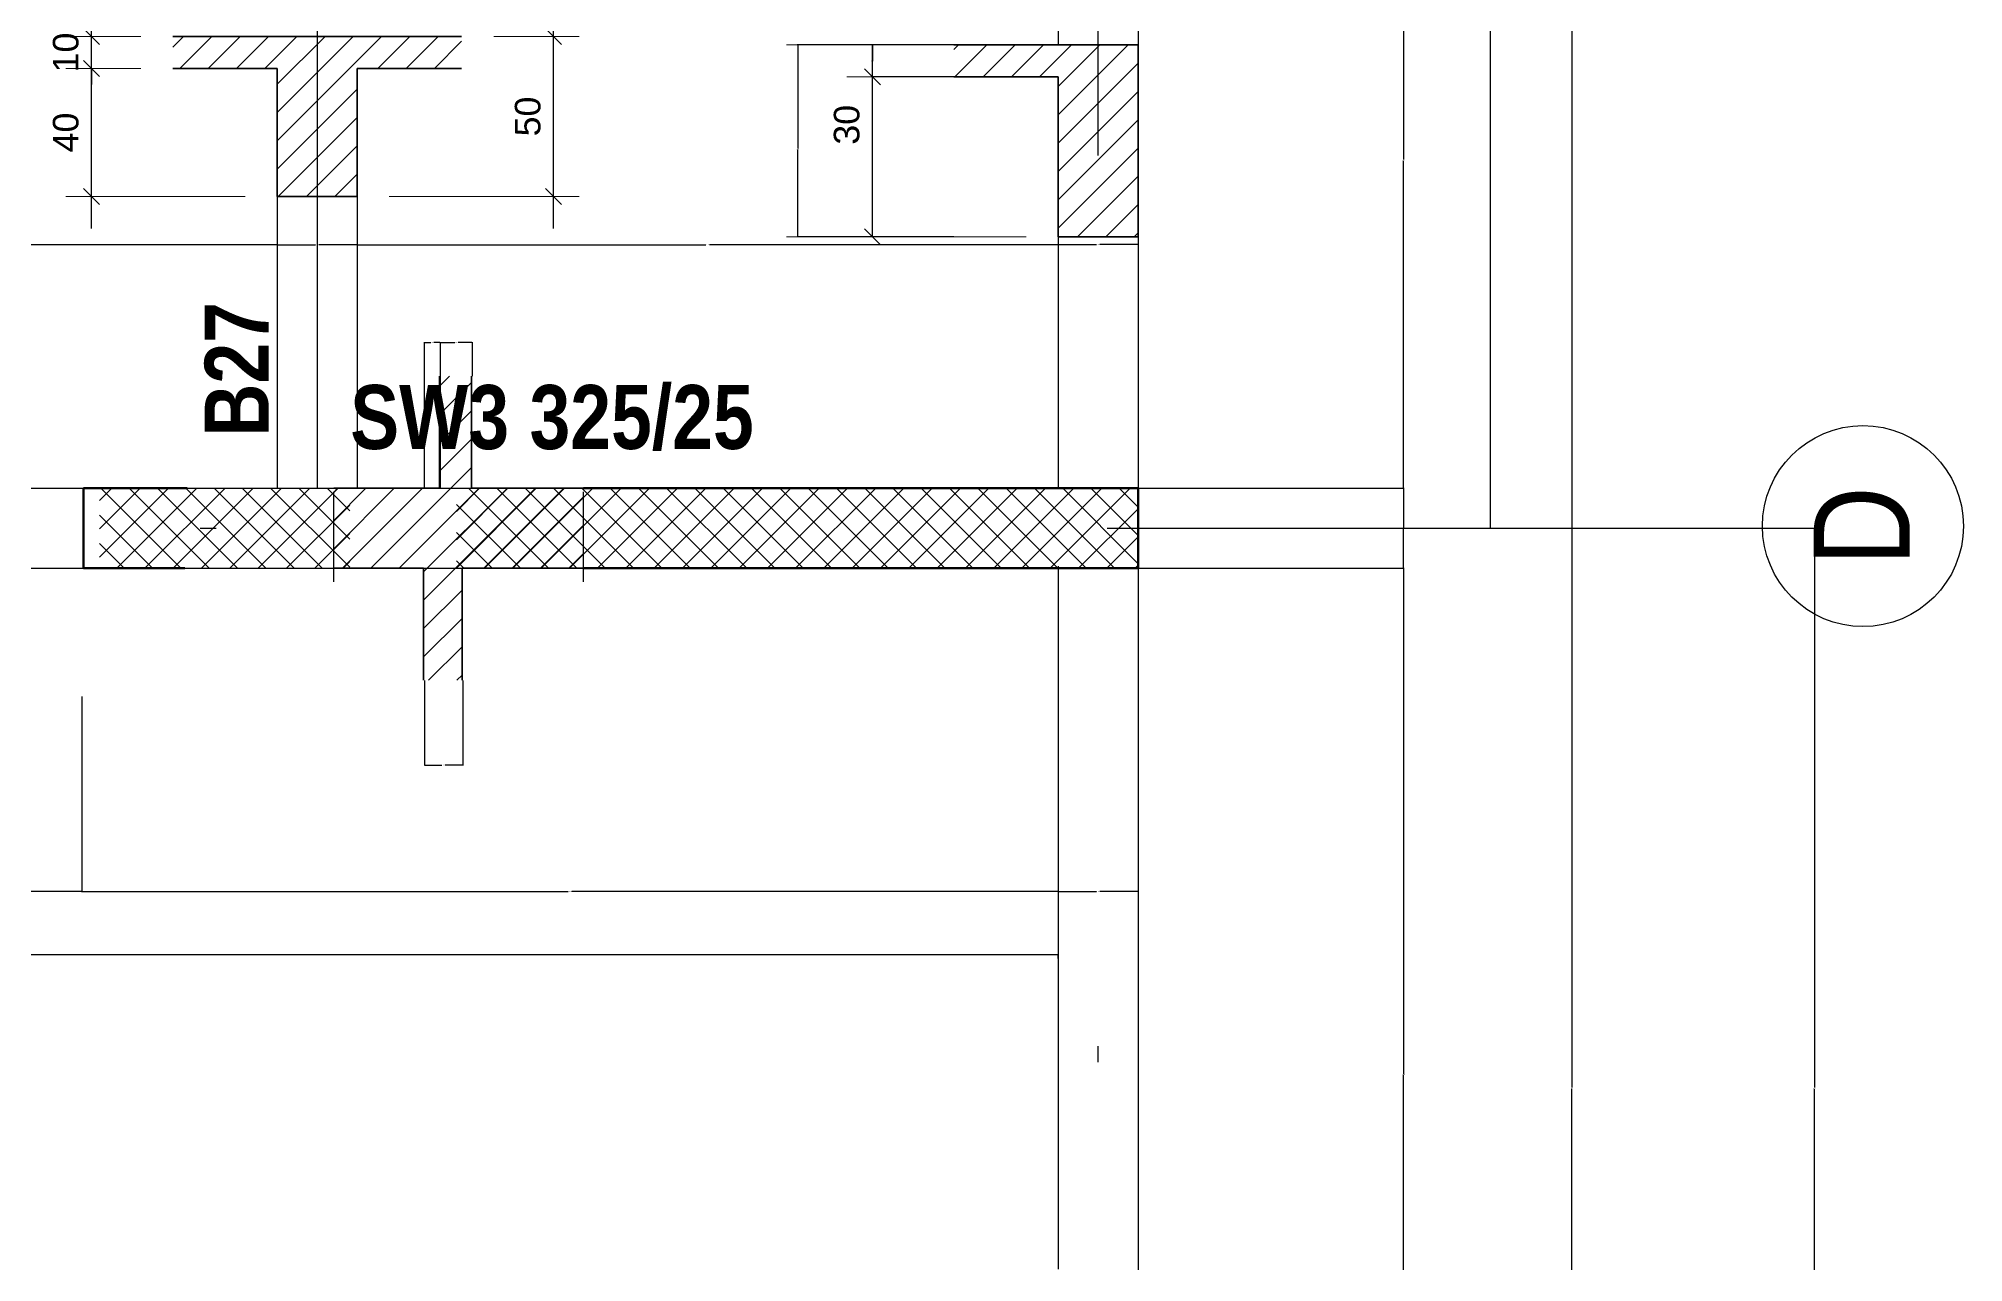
# Model space of a CAD drawing. Header units: millimetres. Extents: x 62 to 4126, y 148 to 2776.
# Drawn here: x 3524 to 4126, y 1299 to 1681 of the extents above; entities that cross this region are included whole.
import ezdxf

# ---------------------------------------------------------------- set-up
doc = ezdxf.new("R2010")
doc.units = ezdxf.units.MM
for name, pattern in [('DASHDOT', [25.4, 12.7, -6.35, 0, -6.35]), ('Dashed', [282.222223, 141.111112, -141.111112]), ('Solid Line copy-002', [1150, 5, -278.333333, 595, -271.666667])]:
    doc.linetypes.add(name, pattern=pattern)
for name, color, linetype, lineweight in [('! Plochi sech', 210, 'Continuous', 25), ('!Column', 10, 'Continuous', 50), ('!Dimension', 70, 'Continuous', 25), ('!Hatch', 70, 'Continuous', 25), ('035', 30, 'Continuous', 30), ('Osi', 70, 'DASHDOT', 25)]:
    doc.layers.add(name, color=color, linetype=linetype, lineweight=lineweight)
doc.layers.add('text', color=7, linetype='Continuous')
doc.styles.add('GENERATED_STYLE_2', font='ARIALN.TTF')
doc.styles.add('GENERATED_STYLE_3', font='ARIALNB.TTF')
doc.styles.get("Standard").update_dxf_attribs({"font": 'arial.ttf'})
doc.dimstyles.get("Standard").update_dxf_attribs({"dimtxt": 2.5, "dimasz": 2.5, "dimexe": 1.25, "dimexo": 0.625, "dimtad": 1, "dimtxsty": 'Standard', "dimcen": 2.5, "dimazin": 3, "dimtfac": 1, "dimtmove": 0, "dimatfit": 3})
pattern_1 = [(45, (-880292.8607, -482865.8936), (-4.419417382, 4.419417382), [])]

# ---------------------------------------------------------------- blocks, each defined once
blk = doc.blocks.new('*D2229')
at = {"layer": '!Dimension', "color": 0, "lineweight": -2}
for p, q in [((3842.91, 1616.72), (3842.91, 1616.95)), ((3843.09, 1616.77), (3854.87, 1616.77)), ((3867.73, 1616.77), (3855.94, 1616.77)), ((3867.91, 1616.72), (3867.91, 1616.95))]:
    blk.add_line(p, q, dxfattribs=at)
at = {"layer": '!Dimension', "color": 0}
for points in [[(3843.09, 1616.8), (3843.09, 1616.74), (3842.91, 1616.77)], [(3867.73, 1616.74), (3867.73, 1616.8), (3867.91, 1616.77)]]:
    blk.add_solid(points, dxfattribs=at)
at = {"layer": 'Defpoints', "color": 0}
for p in [(3842.91, 1616.66), (3867.91, 1616.77), (3867.91, 1616.66)]:
    blk.add_point(p, dxfattribs=at)
at = {"layer": '!Dimension', "color": 0, "insert": (3855.41, 1616.77), "char_height": 0.18, "attachment_point": 5}
blk.add_mtext('\\A1;25.0000', dxfattribs=at)
blk = doc.blocks.new('*D2235')
at = {"layer": '!Dimension', "color": 0, "lineweight": -2}
for p, q in [((3255.41, 1475.6), (3255.41, 1414.42)), ((3537.91, 1475.6), (3537.91, 1414.42))]:
    blk.add_line(p, q, dxfattribs=at)
at = {"layer": '!Dimension', "color": 0, "linetype": 'Continuous', "lineweight": -2}
for p, q in [((3255.59, 1414.6), (3396.26, 1414.6)), ((3537.73, 1414.6), (3397.05, 1414.6))]:
    blk.add_line(p, q, dxfattribs=at)
at = {"layer": '!Dimension', "color": 0}
for points in [[(3255.59, 1414.63), (3255.59, 1414.57), (3255.41, 1414.6)], [(3537.73, 1414.57), (3537.73, 1414.63), (3537.91, 1414.6)]]:
    blk.add_solid(points, dxfattribs=at)
at = {"layer": 'Defpoints', "color": 0}
for p in [(3255.41, 1475.66), (3537.91, 1475.66), (3537.91, 1414.6)]:
    blk.add_point(p, dxfattribs=at)
at = {"layer": '!Dimension', "color": 0, "insert": (3396.66, 1414.6), "char_height": 0.18, "attachment_point": 5}
blk.add_mtext('\\A1;282.5', dxfattribs=at)
blk = doc.blocks.new('*D2236')
at = {"layer": '!Dimension', "color": 0, "lineweight": -2}
for p, q in [((3537.91, 1475.6), (3537.91, 1414.42)), ((3842.91, 1475.6), (3842.91, 1414.42)), ((3538.09, 1414.6), (3689.8, 1414.6)), ((3842.73, 1414.6), (3691.01, 1414.6))]:
    blk.add_line(p, q, dxfattribs=at)
at = {"layer": '!Dimension', "color": 0}
for points in [[(3538.09, 1414.63), (3538.09, 1414.57), (3537.91, 1414.6)], [(3842.73, 1414.57), (3842.73, 1414.63), (3842.91, 1414.6)]]:
    blk.add_solid(points, dxfattribs=at)
at = {"layer": 'Defpoints', "color": 0}
for p in [(3537.91, 1475.66), (3842.91, 1475.66), (3842.91, 1414.6)]:
    blk.add_point(p, dxfattribs=at)
at = {"layer": '!Dimension', "color": 0, "insert": (3690.41, 1414.6), "char_height": 0.18, "attachment_point": 5}
blk.add_mtext('\\A1;305.0000', dxfattribs=at)
blk = doc.blocks.new('*D2237')
at = {"layer": '!Dimension', "color": 0, "lineweight": -2}
for p, q in [((3842.91, 1414.6), (3842.91, 1414.42)), ((3843.09, 1414.6), (3854.87, 1414.6)), ((3867.73, 1414.6), (3855.94, 1414.6)), ((3867.91, 1414.6), (3867.91, 1414.42))]:
    blk.add_line(p, q, dxfattribs=at)
at = {"layer": '!Dimension', "color": 0}
for points in [[(3843.09, 1414.63), (3843.09, 1414.57), (3842.91, 1414.6)], [(3867.73, 1414.57), (3867.73, 1414.63), (3867.91, 1414.6)]]:
    blk.add_solid(points, dxfattribs=at)
at = {"layer": 'Defpoints', "color": 0}
for p in [(3842.91, 1414.66), (3867.91, 1414.66), (3867.91, 1414.6)]:
    blk.add_point(p, dxfattribs=at)
at = {"layer": '!Dimension', "color": 0, "insert": (3855.41, 1414.6), "char_height": 0.18, "attachment_point": 5}
blk.add_mtext('\\A1;25.0000', dxfattribs=at)
blk = doc.blocks.new('*D2238')
at = {"layer": '!Dimension', "color": 0, "lineweight": -2}
for p, q in [((1977.91, 1393.72), (1977.91, 1395.04)), ((1978.09, 1394.86), (2769.23, 1394.86)), ((3842.73, 1394.86), (2770.56, 1394.86)), ((3842.91, 1393.72), (3842.91, 1395.04))]:
    blk.add_line(p, q, dxfattribs=at)
at = {"layer": '!Dimension', "color": 0}
for points in [[(1978.09, 1394.89), (1978.09, 1394.83), (1977.91, 1394.86)], [(3842.73, 1394.83), (3842.73, 1394.89), (3842.91, 1394.86)]]:
    blk.add_solid(points, dxfattribs=at)
at = {"layer": 'Defpoints', "color": 0}
for p in [(1977.91, 1393.66), (3842.91, 1394.86), (3842.91, 1393.66)]:
    blk.add_point(p, dxfattribs=at)
at = {"layer": '!Dimension', "color": 0, "insert": (2769.89, 1394.86), "char_height": 0.18, "attachment_point": 5}
blk.add_mtext('\\A1;1865.0000', dxfattribs=at)
blk = doc.blocks.new('*D2288')
at = {"layer": '!Dimension', "color": 0, "lineweight": -2}
for p, q in [((3867.97, 1745.66), (3950.98, 1745.66)), ((3950.8, 1745.48), (3950.8, 1643.34)), ((3950.8, 1540.84), (3950.8, 1642.98)), ((3867.97, 1540.66), (3950.98, 1540.66))]:
    blk.add_line(p, q, dxfattribs=at)
at = {"layer": '!Dimension', "color": 0}
for points in [[(3950.83, 1745.48), (3950.77, 1745.48), (3950.8, 1745.66)], [(3950.77, 1540.84), (3950.83, 1540.84), (3950.8, 1540.66)]]:
    blk.add_solid(points, dxfattribs=at)
at = {"layer": 'Defpoints', "color": 0}
for p in [(3867.91, 1745.66), (3867.91, 1540.66), (3950.8, 1540.66)]:
    blk.add_point(p, dxfattribs=at)
at = {"layer": '!Dimension', "color": 0, "insert": (3950.8, 1643.16), "char_height": 0.18, "attachment_point": 5}
blk.add_mtext('\\A1;205.0000', dxfattribs=at)
blk = doc.blocks.new('*D2289')
at = {"layer": '!Dimension', "color": 0, "lineweight": -2}
for p, q in [((3867.97, 1540.66), (3950.98, 1540.66)), ((3950.8, 1540.48), (3950.8, 1528.34)), ((3950.8, 1515.84), (3950.8, 1527.98)), ((3867.97, 1515.66), (3950.98, 1515.66))]:
    blk.add_line(p, q, dxfattribs=at)
at = {"layer": '!Dimension', "color": 0}
for points in [[(3950.83, 1540.48), (3950.77, 1540.48), (3950.8, 1540.66)], [(3950.77, 1515.84), (3950.83, 1515.84), (3950.8, 1515.66)]]:
    blk.add_solid(points, dxfattribs=at)
at = {"layer": 'Defpoints', "color": 0}
for p in [(3867.91, 1540.66), (3867.91, 1515.66), (3950.8, 1515.66)]:
    blk.add_point(p, dxfattribs=at)
at = {"layer": '!Dimension', "color": 0, "insert": (3950.8, 1528.16), "char_height": 0.18, "attachment_point": 5}
blk.add_mtext('\\A1;25.0000', dxfattribs=at)
blk = doc.blocks.new('*D2290')
at = {"layer": '!Dimension', "color": 0, "lineweight": -2}
for p, q in [((3867.97, 1515.66), (3950.98, 1515.66)), ((3950.8, 1515.48), (3950.8, 1357.59)), ((3950.8, 1199.34), (3950.8, 1357.23)), ((3867.97, 1199.16), (3950.98, 1199.16))]:
    blk.add_line(p, q, dxfattribs=at)
at = {"layer": '!Dimension', "color": 0}
for points in [[(3950.83, 1515.48), (3950.77, 1515.48), (3950.8, 1515.66)], [(3950.77, 1199.34), (3950.83, 1199.34), (3950.8, 1199.16)]]:
    blk.add_solid(points, dxfattribs=at)
at = {"layer": 'Defpoints', "color": 0}
for p in [(3867.91, 1515.66), (3867.91, 1199.16), (3950.8, 1199.16)]:
    blk.add_point(p, dxfattribs=at)
at = {"layer": '!Dimension', "color": 0, "insert": (3950.8, 1357.41), "char_height": 0.18, "attachment_point": 5}
blk.add_mtext('\\A1;316.5000', dxfattribs=at)
blk = doc.blocks.new('*D2294')
at = {"layer": '!Dimension', "color": 0, "lineweight": -2}
for p, q in [((3867.97, 2108.16), (3978.17, 2108.16)), ((3977.99, 2107.98), (3977.99, 1818.34)), ((3977.99, 1528.34), (3977.99, 1817.98)), ((3867.97, 1528.16), (3978.17, 1528.16))]:
    blk.add_line(p, q, dxfattribs=at)
at = {"layer": '!Dimension', "color": 0}
for points in [[(3978.02, 2107.98), (3977.96, 2107.98), (3977.99, 2108.16)], [(3977.96, 1528.34), (3978.02, 1528.34), (3977.99, 1528.16)]]:
    blk.add_solid(points, dxfattribs=at)
at = {"layer": 'Defpoints', "color": 0}
for p in [(3867.91, 2108.16), (3867.91, 1528.16), (3977.99, 1528.16)]:
    blk.add_point(p, dxfattribs=at)
at = {"layer": '!Dimension', "color": 0, "insert": (3977.99, 1818.16), "char_height": 0.18, "attachment_point": 5}
blk.add_mtext('\\A1;580.0000', dxfattribs=at)
blk = doc.blocks.new('*D2295')
at = {"layer": '!Dimension', "color": 0, "lineweight": -2}
for p, q in [((3977.97, 1528.16), (4079.45, 1528.16)), ((4079.27, 1527.98), (4079.27, 1353.34)), ((4079.27, 1178.34), (4079.27, 1352.98)), ((3977.97, 1178.16), (4079.45, 1178.16))]:
    blk.add_line(p, q, dxfattribs=at)
at = {"layer": '!Dimension', "color": 0}
for points in [[(4079.3, 1527.98), (4079.24, 1527.98), (4079.27, 1528.16)], [(4079.24, 1178.34), (4079.3, 1178.34), (4079.27, 1178.16)]]:
    blk.add_solid(points, dxfattribs=at)
at = {"layer": 'Defpoints', "color": 0}
for p in [(3977.91, 1528.16), (3977.91, 1178.16), (4079.27, 1178.16)]:
    blk.add_point(p, dxfattribs=at)
at = {"layer": '!Dimension', "color": 0, "insert": (4079.27, 1353.16), "char_height": 0.18, "attachment_point": 5}
blk.add_mtext('\\A1;350.0000', dxfattribs=at)
blk = doc.blocks.new('*D2297')
at = {"layer": '!Dimension', "color": 0, "lineweight": -2}
for p, q in [((3867.97, 2120.66), (4003.54, 2120.66)), ((4003.36, 2120.48), (4003.36, 1353.34)), ((4003.36, 585.84), (4003.36, 1352.98)), ((3867.97, 585.66), (4003.54, 585.66))]:
    blk.add_line(p, q, dxfattribs=at)
at = {"layer": '!Dimension', "color": 0}
for points in [[(4003.39, 2120.48), (4003.33, 2120.48), (4003.36, 2120.66)], [(4003.33, 585.84), (4003.39, 585.84), (4003.36, 585.66)]]:
    blk.add_solid(points, dxfattribs=at)
at = {"layer": 'Defpoints', "color": 0}
for p in [(3867.91, 2120.66), (3867.91, 585.66), (4003.36, 585.66)]:
    blk.add_point(p, dxfattribs=at)
at = {"layer": '!Dimension', "color": 0, "insert": (4003.36, 1353.16), "char_height": 0.18, "attachment_point": 5}
blk.add_mtext('\\A1;1535', dxfattribs=at)
blk = doc.blocks.new('*D2322')
at = {"color": 0, "linetype": 'Continuous', "lineweight": -2}
for p, q in [((3644.91, 1480.6), (3644.91, 1453.98)), ((3656.91, 1480.6), (3656.91, 1453.98)), ((3645.09, 1454.16), (3650.38, 1454.16)), ((3656.73, 1454.16), (3651.43, 1454.16))]:
    blk.add_line(p, q, dxfattribs=at)
at = {"color": 0}
for points in [[(3645.09, 1454.19), (3645.09, 1454.13), (3644.91, 1454.16)], [(3656.73, 1454.13), (3656.73, 1454.19), (3656.91, 1454.16)]]:
    blk.add_solid(points, dxfattribs=at)
at = {"layer": 'Defpoints', "color": 0}
for p in [(3644.91, 1480.66), (3656.91, 1480.66), (3656.91, 1454.16)]:
    blk.add_point(p, dxfattribs=at)
at = {"color": 0, "lineweight": 20, "insert": (3650.91, 1454.16), "char_height": 0.18, "attachment_point": 5}
blk.add_mtext('\\A1;12.0000', dxfattribs=at)
blk = doc.blocks.new('*D2323')
at = {"layer": '! Plochi sech', "color": 0, "lineweight": -2}
for p, q in [((3644.91, 1540.72), (3644.91, 1586.33)), ((3645.09, 1586.15), (3646.94, 1586.15)), ((3649.73, 1586.15), (3647.87, 1586.15)), ((3649.91, 1575.72), (3649.91, 1586.33))]:
    blk.add_line(p, q, dxfattribs=at)
at = {"layer": '! Plochi sech', "color": 0}
for points in [[(3645.09, 1586.18), (3645.09, 1586.12), (3644.91, 1586.15)], [(3649.73, 1586.12), (3649.73, 1586.18), (3649.91, 1586.15)]]:
    blk.add_solid(points, dxfattribs=at)
at = {"layer": 'Defpoints', "color": 0}
for p in [(3649.91, 1586.15), (3649.91, 1575.66), (3644.91, 1540.66)]:
    blk.add_point(p, dxfattribs=at)
at = {"layer": '! Plochi sech', "color": 0, "insert": (3647.41, 1586.15), "char_height": 0.18, "attachment_point": 5}
blk.add_mtext('\\A1;5.0000', dxfattribs=at)
blk = doc.blocks.new('*D2324')
at = {"layer": '! Plochi sech', "color": 0, "lineweight": -2}
for p, q in [((3649.91, 1540.72), (3649.91, 1586.33)), ((3650.09, 1586.15), (3654.38, 1586.15)), ((3659.73, 1586.15), (3655.43, 1586.15)), ((3659.91, 1575.72), (3659.91, 1586.33))]:
    blk.add_line(p, q, dxfattribs=at)
at = {"layer": '! Plochi sech', "color": 0}
for points in [[(3650.09, 1586.18), (3650.09, 1586.12), (3649.91, 1586.15)], [(3659.73, 1586.12), (3659.73, 1586.18), (3659.91, 1586.15)]]:
    blk.add_solid(points, dxfattribs=at)
at = {"layer": 'Defpoints', "color": 0}
for p in [(3659.91, 1586.15), (3659.91, 1575.66), (3649.91, 1540.66)]:
    blk.add_point(p, dxfattribs=at)
at = {"layer": '! Plochi sech', "color": 0, "insert": (3654.91, 1586.15), "char_height": 0.18, "attachment_point": 5}
blk.add_mtext('\\A1;10.0000', dxfattribs=at)
blk = doc.blocks.new('*D2334')
at = {"color": 0, "linetype": 'Continuous', "lineweight": -2}
for p, q in [((3810.34, 1679.16), (3784.69, 1679.16)), ((3784.87, 1678.98), (3784.87, 1674.34)), ((3784.87, 1669.34), (3784.87, 1673.98)), ((3810.34, 1669.16), (3784.69, 1669.16))]:
    blk.add_line(p, q, dxfattribs=at)
at = {"color": 0}
for points in [[(3784.9, 1678.98), (3784.84, 1678.98), (3784.87, 1679.16)], [(3784.84, 1669.34), (3784.9, 1669.34), (3784.87, 1669.16)]]:
    blk.add_solid(points, dxfattribs=at)
at = {"layer": 'Defpoints', "color": 0}
for p in [(3784.87, 1679.16), (3810.41, 1679.16), (3810.41, 1669.16)]:
    blk.add_point(p, dxfattribs=at)
at = {"color": 0, "lineweight": 25, "insert": (3784.87, 1674.16), "char_height": 0.18, "attachment_point": 5}
blk.add_mtext('\\A1;10.0000', dxfattribs=at)
blk = doc.blocks.new('_Oblique')
at = {"color": 0, "linetype": 'ByBlock', "lineweight": -2}
blk.add_line((-0.5, -0.5), (0.5, 0.5), dxfattribs=at)
blk = doc.blocks.new('*D2413')
at = {"layer": '! Plochi sech', "color": 0, "lineweight": -2}
for p, q in [((3810.34, 1679.16), (3761.42, 1679.16)), ((3761.6, 1678.98), (3761.6, 1646.84)), ((3761.6, 1619.34), (3761.6, 1646.48)), ((3810.34, 1619.16), (3761.42, 1619.16))]:
    blk.add_line(p, q, dxfattribs=at)
at = {"layer": '! Plochi sech', "color": 0}
for points in [[(3761.63, 1678.98), (3761.57, 1678.98), (3761.6, 1679.16)], [(3761.57, 1619.34), (3761.63, 1619.34), (3761.6, 1619.16)]]:
    blk.add_solid(points, dxfattribs=at)
at = {"layer": 'Defpoints', "color": 0}
for p in [(3810.41, 1679.16), (3761.6, 1619.16), (3810.41, 1619.16)]:
    blk.add_point(p, dxfattribs=at)
at = {"layer": '! Plochi sech', "color": 0, "insert": (3761.6, 1646.66), "char_height": 0.18, "attachment_point": 5}
blk.add_mtext('\\A1;60.0000', dxfattribs=at)
blk = doc.blocks.new('*D2475')
at = {"layer": '!Dimension', "color": 0, "lineweight": -2}
for p, q in [((3379.91, 1616.72), (3379.91, 1616.93)), ((3380.09, 1616.75), (3488.8, 1616.75)), ((3598.73, 1616.75), (3490.01, 1616.75)), ((3598.91, 1616.72), (3598.91, 1616.93))]:
    blk.add_line(p, q, dxfattribs=at)
at = {"layer": '!Dimension', "color": 0}
for points in [[(3380.09, 1616.78), (3380.09, 1616.72), (3379.91, 1616.75)], [(3598.73, 1616.72), (3598.73, 1616.78), (3598.91, 1616.75)]]:
    blk.add_solid(points, dxfattribs=at)
at = {"layer": 'Defpoints', "color": 0}
for p in [(3379.91, 1616.66), (3598.91, 1616.75), (3598.91, 1616.66)]:
    blk.add_point(p, dxfattribs=at)
at = {"layer": '!Dimension', "color": 0, "insert": (3489.41, 1616.75), "char_height": 0.18, "attachment_point": 5}
blk.add_mtext('\\A1;219.0000', dxfattribs=at)
blk = doc.blocks.new('*D2486')
at = {"color": 0, "linetype": 'Continuous', "lineweight": -2}
for p, q in [((3810.34, 1679.16), (3784.69, 1679.16)), ((3784.87, 1678.98), (3784.87, 1674.34)), ((3784.87, 1669.34), (3784.87, 1673.98)), ((3810.34, 1669.16), (3784.69, 1669.16))]:
    blk.add_line(p, q, dxfattribs=at)
at = {"color": 0}
for points in [[(3784.9, 1678.98), (3784.84, 1678.98), (3784.87, 1679.16)], [(3784.84, 1669.34), (3784.9, 1669.34), (3784.87, 1669.16)]]:
    blk.add_solid(points, dxfattribs=at)
at = {"layer": 'Defpoints', "color": 0}
for p in [(3784.87, 1679.16), (3810.41, 1679.16), (3810.41, 1669.16)]:
    blk.add_point(p, dxfattribs=at)
at = {"color": 0, "lineweight": 25, "insert": (3784.87, 1674.16), "char_height": 0.18, "attachment_point": 5}
blk.add_mtext('\\A1;10.0000', dxfattribs=at)
blk = doc.blocks.new('*D2487')
at = {"layer": '!Dimension', "color": 0, "lineweight": -2}
for p, q in [((3623.91, 1616.72), (3623.91, 1616.93)), ((3624.09, 1616.75), (3732.8, 1616.75)), ((3842.73, 1616.75), (3734.01, 1616.75)), ((3842.91, 1616.72), (3842.91, 1616.93))]:
    blk.add_line(p, q, dxfattribs=at)
at = {"layer": '!Dimension', "color": 0}
for points in [[(3624.09, 1616.78), (3624.09, 1616.72), (3623.91, 1616.75)], [(3842.73, 1616.72), (3842.73, 1616.78), (3842.91, 1616.75)]]:
    blk.add_solid(points, dxfattribs=at)
at = {"layer": 'Defpoints', "color": 0}
for p in [(3623.91, 1616.66), (3842.91, 1616.75), (3842.91, 1616.66)]:
    blk.add_point(p, dxfattribs=at)
at = {"layer": '!Dimension', "color": 0, "insert": (3733.41, 1616.75), "char_height": 0.18, "attachment_point": 5}
blk.add_mtext('\\A1;219.0000', dxfattribs=at)
blk = doc.blocks.new('*D2074')
at = {"color": 7, "linetype": 'Continuous', "lineweight": 20, "transparency": 16777216}
for p, q in [((8980486.3, 5150164), (8980252.2, 5150164)), ((8980486.3, 5150064), (8980252.2, 5150064))]:
    blk.add_line(p, q, dxfattribs=at)
at = {"color": 0, "linetype": 'Continuous', "lineweight": -2, "transparency": 16777216}
for p, q in [((8980332.2, 5150164), (8980332.2, 5150214)), ((8980332.2, 5150064), (8980332.2, 5150164)), ((8980332.2, 5150064), (8980332.2, 5150014))]:
    blk.add_line(p, q, dxfattribs=at)
at = {"layer": 'Defpoints', "color": 0, "linetype": 'Continuous', "transparency": 16777216}
for p in [(8980332.2, 5150164), (8980586.3, 5150164), (8980586.3, 5150064)]:
    blk.add_point(p, dxfattribs=at)
at = {"color": 0, "linetype": 'Continuous', "lineweight": -2, "transparency": 16777216, "xscale": 50, "yscale": 50, "zscale": 50}
for p, rotation in [((8980332.2, 5150164), 270), ((8980332.2, 5150064), 90)]:
    blk.add_blockref('_Oblique', p, dxfattribs=dict(at, rotation=rotation))
at = {"color": 0, "linetype": 'Continuous', "lineweight": 25, "transparency": 16777216, "insert": (8980252.2, 5150114), "char_height": 80, "attachment_point": 5, "rotation": 90}
blk.add_mtext('\\A1;10', dxfattribs=at)
blk = doc.blocks.new('*D2075')
at = {"color": 0, "linetype": 'Continuous', "lineweight": -2, "transparency": 16777216}
blk.add_line((8980332.2, 5149564), (8980332.2, 5150164), dxfattribs=at)
at = {"color": 7, "linetype": 'Continuous', "lineweight": 20, "transparency": 16777216}
for p, q in [((8980486.3, 5150064), (8980252.2, 5150064)), ((8980812.6, 5149664), (8980252.2, 5149664))]:
    blk.add_line(p, q, dxfattribs=at)
at = {"layer": 'Defpoints', "color": 0, "linetype": 'Continuous', "transparency": 16777216}
for p in [(8980332.2, 5150064), (8980586.3, 5150064), (8980912.6, 5149664)]:
    blk.add_point(p, dxfattribs=at)
at = {"color": 0, "linetype": 'Continuous', "lineweight": -2, "transparency": 16777216, "xscale": 50, "yscale": 50, "zscale": 50}
for p, rotation in [((8980332.2, 5150064), 90), ((8980332.2, 5149664), 270)]:
    blk.add_blockref('_Oblique', p, dxfattribs=dict(at, rotation=rotation))
at = {"color": 0, "linetype": 'Continuous', "lineweight": 25, "transparency": 16777216, "insert": (8980252.2, 5149864), "char_height": 80, "attachment_point": 5, "rotation": 90}
blk.add_mtext('\\A1;40', dxfattribs=at)
blk = doc.blocks.new('*D2076')
at = {"color": 0, "linetype": 'Continuous', "lineweight": -2, "transparency": 16777216}
blk.add_line((8981775.6, 5149564), (8981775.6, 5150264), dxfattribs=at)
at = {"color": 7, "linetype": 'Continuous', "lineweight": 20, "transparency": 16777216}
for p, q in [((8981588.9, 5150164), (8981855.6, 5150164)), ((8981262.6, 5149664), (8981855.6, 5149664))]:
    blk.add_line(p, q, dxfattribs=at)
at = {"layer": 'Defpoints', "color": 0, "linetype": 'Continuous', "transparency": 16777216}
for p in [(8981488.9, 5150164), (8981775.6, 5150164), (8981162.6, 5149664)]:
    blk.add_point(p, dxfattribs=at)
at = {"color": 0, "linetype": 'Continuous', "lineweight": -2, "transparency": 16777216, "xscale": 50, "yscale": 50, "zscale": 50}
for p, rotation in [((8981775.6, 5150164), 90), ((8981775.6, 5149664), 270)]:
    blk.add_blockref('_Oblique', p, dxfattribs=dict(at, rotation=rotation))
at = {"color": 0, "linetype": 'Continuous', "lineweight": 25, "transparency": 16777216, "insert": (8981695.6, 5149914), "char_height": 80, "attachment_point": 5, "rotation": 90}
blk.add_mtext('\\A1;50', dxfattribs=at)
blk = doc.blocks.new('*D2488')
at = {"layer": '! Plochi sech', "color": 0, "lineweight": -2}
for p, q in [((3810.34, 1679.16), (3761.42, 1679.16)), ((3761.6, 1678.98), (3761.6, 1646.84)), ((3761.6, 1619.34), (3761.6, 1646.48)), ((3810.34, 1619.16), (3761.42, 1619.16))]:
    blk.add_line(p, q, dxfattribs=at)
at = {"layer": '! Plochi sech', "color": 0}
for points in [[(3761.63, 1678.98), (3761.57, 1678.98), (3761.6, 1679.16)], [(3761.57, 1619.34), (3761.63, 1619.34), (3761.6, 1619.16)]]:
    blk.add_solid(points, dxfattribs=at)
at = {"layer": 'Defpoints', "color": 0}
for p in [(3810.41, 1679.16), (3761.6, 1619.16), (3810.41, 1619.16)]:
    blk.add_point(p, dxfattribs=at)
at = {"layer": '! Plochi sech', "color": 0, "insert": (3761.6, 1646.66), "char_height": 0.18, "attachment_point": 5}
blk.add_mtext('\\A1;60.0000', dxfattribs=at)
blk = doc.blocks.new('*D2563')
at = {"layer": '!Dimension', "color": 0, "lineweight": -2}
for p, q in [((3598.91, 1616.72), (3598.91, 1616.93)), ((3599.09, 1616.75), (3610.87, 1616.75)), ((3623.73, 1616.75), (3611.94, 1616.75)), ((3623.91, 1616.72), (3623.91, 1616.93))]:
    blk.add_line(p, q, dxfattribs=at)
at = {"layer": '!Dimension', "color": 0}
for points in [[(3599.09, 1616.78), (3599.09, 1616.72), (3598.91, 1616.75)], [(3623.73, 1616.72), (3623.73, 1616.78), (3623.91, 1616.75)]]:
    blk.add_solid(points, dxfattribs=at)
at = {"layer": 'Defpoints', "color": 0}
for p in [(3598.91, 1616.66), (3623.91, 1616.75), (3623.91, 1616.66)]:
    blk.add_point(p, dxfattribs=at)
at = {"layer": '!Dimension', "color": 0, "insert": (3611.41, 1616.75), "char_height": 0.18, "attachment_point": 5}
blk.add_mtext('\\A1;25.0000', dxfattribs=at)
blk = doc.blocks.new('A$C161241C2')
at = {"linetype": 'Continuous', "lineweight": 25}
h = blk.add_hatch(dxfattribs=at)
h.set_pattern_fill('ANSI31', scale=500, style=0)
h.set_pattern_definition([(45, (-8841307.757, -4844615.185), (-44.19417382, 44.19417382), [])])
h.paths.add_polyline_path([(0, 0), (326.283, 0), (326.283, 100), (-576.283, 100), (-576.283, 0), (-250, 0), (-250, -400), (0, -400)])
at = {"color": 3, "linetype": 'Continuous', "lineweight": 35}
for p, q in [((-576.283, 100), (326.283, 100)), ((-576.283, 0), (-250, 0)), ((-250, 0), (-250, -400)), ((0, 0), (326.283, 0)), ((0, 0), (0, -400)), ((-250, -400), (0, -400))]:
    blk.add_line(p, q, dxfattribs=at)
at = {"color": 7, "linetype": 'Continuous', "lineweight": 25}
for base, p1, p2, picture, middle in [((612.99, 100), (0, -400), (326.283, 100), '*D2076', (532.99, -150)), ((-830.405, 100), (-576.283, 0), (-576.283, 100), '*D2074', (-910.405, 50)), ((-830.405, 0), (-250, -400), (-576.283, 0), '*D2075', (-910.405, -200))]:
    dim = blk.add_linear_dim(base=base, p1=p1, p2=p2, angle=90, dimstyle='Standard', dxfattribs=at)
    dim.commit()
    dim.dimension.update_dxf_attribs({"geometry": picture, "text_midpoint": middle, "insert": (-8981162.572, -5150064)})

msp = doc.modelspace()

# ---------------------------------------------------------------- hatches: boundary and pattern name
at = {"layer": '! Plochi sech'}
h = msp.add_hatch(dxfattribs=at)
h.set_pattern_fill('ANSI31', color=256, scale=50)
h.set_pattern_definition([(45, (-891140.3427, -494771.6585), (-4.419417382, 4.419417382), [])])
h.paths.add_polyline_path([(3694.657, 1515.637), (3694.657, 1540.637), (3659.657, 1540.637), (3659.657, 1575.637), (3649.657, 1575.637), (3649.657, 1540.637), (3616.557, 1540.637), (3616.557, 1515.637), (3644.657, 1515.637), (3644.657, 1480.637), (3656.657, 1480.637), (3656.657, 1515.637)])
at = {"layer": '!Hatch'}
h = msp.add_hatch(dxfattribs=at)
h.set_pattern_fill('ANSI37', color=256, scale=50)
h.set_pattern_definition([(45, (3585.307, 1463.786), (-4.41942, 4.41942), []), (135, (3585.307, 1463.786), (-4.41942, -4.41942), [])])
h.paths.add_polyline_path([(3654.905, 1540.637), (3621.557, 1540.637), (3621.557, 1528.054), (3654.905, 1528.067)], flags=16)
h.paths.add_polyline_path([(3654.905, 1528.067), (3621.557, 1528.054), (3621.557, 1515.637), (3649.657, 1515.637), (3654.905, 1515.637)], flags=16)
h.paths.add_polyline_path([(3855.415, 1540.637), (3543.415, 1540.637), (3543.415, 1528.049), (3855.415, 1528.101)])
h.paths.add_polyline_path([(3855.415, 1528.101), (3543.415, 1528.049), (3543.415, 1515.637), (3855.415, 1515.637)])
h.paths.add_polyline_path([(3867.915, 1540.637), (3855.415, 1540.637), (3855.415, 1528.101), (3867.915, 1528.104)])
h.paths.add_polyline_path([(3867.915, 1528.104), (3855.415, 1528.101), (3855.415, 1515.637), (3867.915, 1515.637)])
at = {"linetype": 'Continuous', "lineweight": 25}
h = msp.add_hatch(dxfattribs=at)
h.set_pattern_fill('ANSI31', scale=50, style=0)
h.set_pattern_definition(pattern_1)
h.paths.add_polyline_path([(3867.915, 1669.225), (3867.915, 1669.225), (3867.915, 1679.225), (3810.287, 1679.225), (3810.287, 1669.225), (3842.915, 1669.225), (3842.915, 1619.225), (3867.915, 1619.225)])
h = msp.add_hatch(dxfattribs=at)
h.set_pattern_fill('ANSI31', scale=50, style=0)
h.set_pattern_definition(pattern_1)
h.paths.add_polyline_path([(3867.915, 1669.225), (3867.915, 1669.225), (3867.915, 1679.225), (3810.287, 1679.225), (3810.287, 1669.225), (3842.915, 1669.225), (3842.915, 1619.225), (3867.915, 1619.225)])

# ---------------------------------------------------------------- linework, layer by layer
at = {"layer": '! Plochi sech', "color": 7, "lineweight": 20}
for p, q in [((3832.915, 1679.225), (3758.057, 1679.225)), ((3832.915, 1679.225), (3758.057, 1679.225)), ((3832.915, 1619.225), (3758.057, 1619.225)), ((3832.915, 1619.225), (3758.057, 1619.225))]:
    msp.add_line(p, q, dxfattribs=at)
at = {"layer": '!Column'}
for p, q in [((3570.786, 1540.637), (3538.415, 1540.637)), ((3538.415, 1540.637), (3538.415, 1515.637)), ((3867.915, 1540.637), (3694.657, 1540.637)), ((3867.915, 1515.637), (3867.915, 1540.637)), ((3538.415, 1515.637), (3570.057, 1515.637)), ((3694.657, 1515.637), (3867.915, 1515.637))]:
    msp.add_line(p, q, dxfattribs=at)
at = {"color": 7, "linetype": 'Continuous', "lineweight": 25}
msp.add_line((3784.874, 1619.225), (3784.874, 1679.225), dxfattribs=at)
msp.add_line((3784.874, 1619.225), (3784.874, 1679.225), dxfattribs=at)
at = {"color": 3, "linetype": 'Continuous', "lineweight": 35}
for p, q in [((3810.287, 1679.225), (3867.915, 1679.225)), ((3810.287, 1679.225), (3867.915, 1679.225)), ((3867.915, 1679.225), (3867.915, 1619.225)), ((3810.287, 1669.225), (3842.915, 1669.225)), ((3810.287, 1669.225), (3842.915, 1669.225)), ((3842.915, 1669.225), (3842.915, 1619.225)), ((3842.915, 1619.225), (3867.915, 1619.225)), ((3649.657, 1540.637), (3649.657, 1575.637)), ((3659.657, 1540.637), (3659.657, 1575.637)), ((3616.557, 1540.637), (3649.657, 1540.637)), ((3694.657, 1540.637), (3659.657, 1540.637)), ((3644.657, 1515.637), (3616.557, 1515.637)), ((3644.657, 1480.637), (3644.657, 1515.637)), ((3656.657, 1480.637), (3656.657, 1515.637)), ((3694.657, 1515.637), (3656.657, 1515.637))]:
    msp.add_line(p, q, dxfattribs=at)
at = {"color": 7, "linetype": 'Continuous', "lineweight": 20}
for p, q in [((3800.287, 1669.225), (3776.874, 1669.225)), ((3800.287, 1669.225), (3776.874, 1669.225)), ((3832.915, 1619.225), (3776.874, 1619.225)), ((3832.915, 1619.225), (3776.874, 1619.225))]:
    msp.add_line(p, q, dxfattribs=at)
at = {"color": 3, "linetype": 'Dashed', "lineweight": 25, "ltscale": 0.2}
for p, q in [((3616.557, 1511.353), (3616.557, 1546.353)), ((3694.657, 1511.353), (3694.657, 1546.353))]:
    msp.add_line(p, q, dxfattribs=at)
at = {"layer": '035'}
for p, q in [((3867.915, 2120.637), (3867.915, 1539.948)), ((3842.915, 2096.326), (3842.915, 1679.225)), ((3598.915, 1671.66), (3598.915, 1540.637)), ((3623.915, 1671.66), (3623.915, 1540.637)), ((3842.915, 1669.225), (3842.915, 1540.637)), ((3842.915, 1516.319), (3842.913, 1296.646)), ((3867.915, 1516.319), (3867.913, 1171.246)), ((2402.905, 1515.637), (3842.905, 1515.637))]:
    msp.add_line(p, q, dxfattribs=at)
at = {"layer": '035', "color": 1, "lineweight": 25}
for p, q in [((2402.905, 1540.637), (3842.905, 1540.637)), ((3842.905, 1540.637), (3867.915, 1540.637))]:
    msp.add_line(p, q, dxfattribs=at)
at = {"layer": 'Osi', "linetype": 'Solid Line copy-002', "lineweight": 25}
for p, q in [((3855.413, 211.257), (3855.413, 2654.348)), ((3611.415, 2095.637), (3611.415, 1540.637)), ((124.878, 1528.137), (4062.976, 1528.137))]:
    msp.add_line(p, q, dxfattribs=at)
at = {"layer": 'Osi', "color": 2, "linetype": 'Continuous', "lineweight": 30}
msp.add_circle((4094.377, 1528.819), 31.408, dxfattribs=at)

# ---------------------------------------------------------------- block references
at = {"layer": '! Plochi sech', "xscale": 0.1, "yscale": 0.1, "zscale": 0.1}
msp.add_blockref('A$C161241C2', (3623.915, 1671.816), dxfattribs=at)
at = {"color": 7, "linetype": 'Continuous', "lineweight": 25, "xscale": 5, "yscale": 5, "zscale": 5}
for p, rotation in [((3784.874, 1669.225), 90), ((3784.874, 1669.225), 90), ((3784.874, 1619.225), 270), ((3784.874, 1619.225), 270)]:
    msp.add_blockref('_Oblique', p, dxfattribs=dict(at, rotation=rotation))

# ---------------------------------------------------------------- texts
at = {"color": 7, "linetype": 'Continuous', "lineweight": 25, "insert": (3776.874, 1654.225), "char_height": 8, "attachment_point": 5, "rotation": 90}
msp.add_mtext('\\A1;30', dxfattribs=at)
msp.add_mtext('\\A1;30', dxfattribs=at)
at = {"layer": 'text', "color": 3, "linetype": 'Continuous', "lineweight": 5, "insert": (3576.276, 1577.804), "char_height": 20, "attachment_point": 2, "rotation": 90, "style": 'GENERATED_STYLE_3'}
msp.add_mtext('B27', dxfattribs=at)
msp.add_mtext('B27', dxfattribs=at)
at = {"layer": 'text', "color": 3, "linetype": 'Continuous', "lineweight": 5, "insert": (3684.78, 1572.909), "char_height": 20, "attachment_point": 2, "style": 'GENERATED_STYLE_3'}
msp.add_mtext('SW3 325/25', dxfattribs=at)
at = {"layer": 'text', "color": 2, "linetype": 'Continuous', "lineweight": 5, "insert": (4093.985, 1528.819), "char_height": 30, "attachment_point": 5, "rotation": 90, "style": 'GENERATED_STYLE_2'}
msp.add_mtext('D', dxfattribs=at)

# ---------------------------------------------------------------- dimensions: what is measured, and where the dimension line sits
at = {"layer": '! Plochi sech'}
for picture in ['*D2413', '*D2488']:
    dim = msp.add_linear_dim(base=(3761.597, 1619.16), p1=(3810.405, 1679.16), p2=(3810.405, 1619.16), angle=90, dimstyle='Standard', dxfattribs=at)
    dim.commit()
    dim.dimension.update_dxf_attribs({"geometry": picture, "text_midpoint": (3761.597, 1646.66), "dimtype": 160})
for base, p1, p2, picture, middle in [((3649.905, 1586.15), (3644.905, 1540.66), (3649.905, 1575.66), '*D2323', (3647.405, 1586.15)), ((3659.905, 1586.15), (3649.905, 1540.66), (3659.905, 1575.66), '*D2324', (3654.905, 1586.15))]:
    dim = msp.add_linear_dim(base=base, p1=p1, p2=p2, dimstyle='Standard', dxfattribs=at)
    dim.commit()
    dim.dimension.update_dxf_attribs({"geometry": picture, "text_midpoint": middle})
at = {"layer": '!Dimension'}
dim = msp.add_linear_dim(base=(4003.363, 585.66), p1=(3867.905, 2120.66), p2=(3867.905, 585.66), angle=90, dimstyle='Standard', override={"dimdec": 0}, dxfattribs=at)
dim.commit()
dim.dimension.update_dxf_attribs({"geometry": '*D2297', "text_midpoint": (4003.363, 1353.16)})
for base, p1, p2, picture, middle in [((3977.985, 1528.16), (3867.905, 2108.16), (3867.905, 1528.16), '*D2294', (3977.985, 1818.16)), ((3950.802, 1540.66), (3867.905, 1745.66), (3867.905, 1540.66), '*D2288', (3950.802, 1643.16)), ((3950.802, 1515.66), (3867.905, 1540.66), (3867.905, 1515.66), '*D2289', (3950.802, 1528.16)), ((3950.801, 1199.16), (3867.905, 1515.66), (3867.905, 1199.16), '*D2290', (3950.801, 1357.41))]:
    dim = msp.add_linear_dim(base=base, p1=p1, p2=p2, angle=90, dimstyle='Standard', dxfattribs=at)
    dim.commit()
    dim.dimension.update_dxf_attribs({"geometry": picture, "text_midpoint": middle})
for base, p1, p2, picture, middle in [((3598.905, 1616.751), (3379.905, 1616.66), (3598.905, 1616.66), '*D2475', (3489.405, 1616.751)), ((3623.905, 1616.751), (3598.905, 1616.66), (3623.905, 1616.66), '*D2563', (3611.405, 1616.751)), ((3842.905, 1616.751), (3623.905, 1616.66), (3842.905, 1616.66), '*D2487', (3733.405, 1616.751)), ((3867.905, 1616.768), (3842.905, 1616.66), (3867.905, 1616.66), '*D2229', (3855.405, 1616.768)), ((3842.905, 1414.595), (3537.905, 1475.66), (3842.905, 1475.66), '*D2236', (3690.405, 1414.595)), ((3867.905, 1414.595), (3842.905, 1414.66), (3867.905, 1414.66), '*D2237', (3855.405, 1414.595))]:
    dim = msp.add_linear_dim(base=base, p1=p1, p2=p2, dimstyle='Standard', dxfattribs=at)
    dim.commit()
    dim.dimension.update_dxf_attribs({"geometry": picture, "text_midpoint": middle})
dim = msp.add_linear_dim(base=(4079.272, 1178.16), p1=(3977.905, 1528.16), p2=(3977.905, 1178.16), angle=90, dimstyle='Standard', dxfattribs=at)
dim.commit()
dim.dimension.update_dxf_attribs({"geometry": '*D2295', "text_midpoint": (4079.272, 1353.16), "dimtype": 160})
dim = msp.add_linear_dim(base=(3537.905, 1414.595), p1=(3255.405, 1475.66), p2=(3537.905, 1475.66), dimstyle='Standard', override={"dimdec": 1}, dxfattribs=at)
dim.commit()
dim.dimension.update_dxf_attribs({"geometry": '*D2235', "text_midpoint": (3396.655, 1414.595)})
dim = msp.add_linear_dim(base=(3842.905, 1394.858), p1=(1977.905, 1393.66), p2=(3842.905, 1393.66), dimstyle='Standard', dxfattribs=at)
dim.commit()
dim.dimension.update_dxf_attribs({"geometry": '*D2238', "text_midpoint": (2769.894, 1394.858), "dimtype": 160})
at = {"color": 7, "linetype": 'Continuous', "lineweight": 25}
for picture in ['*D2334', '*D2486']:
    dim = msp.add_linear_dim(base=(3784.874, 1679.16), p1=(3810.405, 1669.16), p2=(3810.405, 1679.16), angle=90, dimstyle='Standard', dxfattribs=at)
    dim.commit()
    dim.dimension.update_dxf_attribs({"geometry": picture, "text_midpoint": (3784.874, 1674.16)})
at = {"color": 7, "linetype": 'Continuous', "lineweight": 20}
dim = msp.add_linear_dim(base=(3656.905, 1454.16), p1=(3644.905, 1480.66), p2=(3656.905, 1480.66), dimstyle='Standard', dxfattribs=at)
dim.commit()
dim.dimension.update_dxf_attribs({"geometry": '*D2322', "text_midpoint": (3650.905, 1454.16)})

doc.saveas('drawing.dxf')
